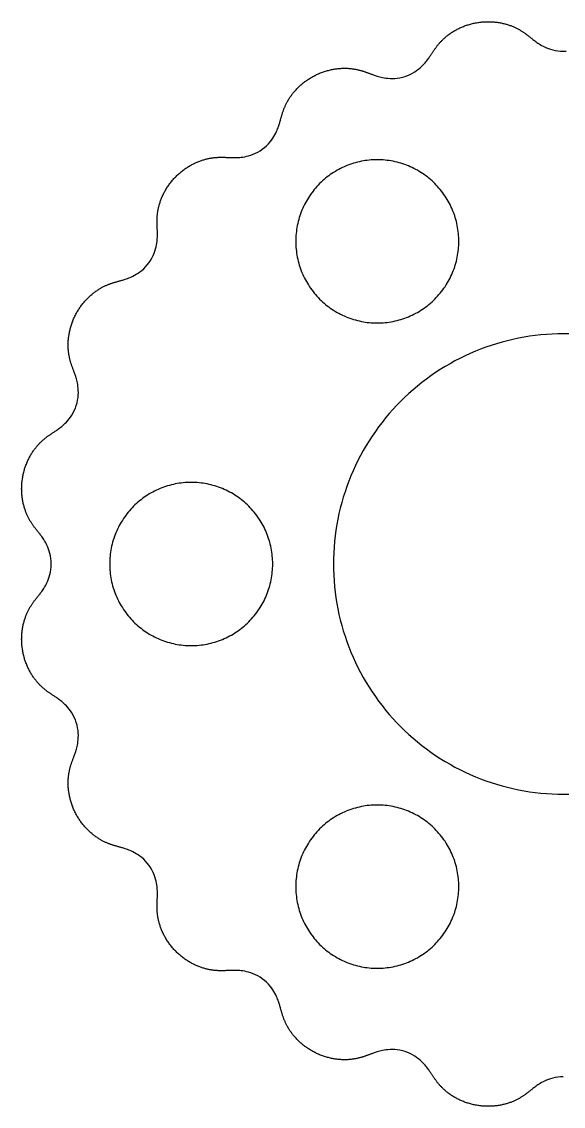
# Model space of a CAD drawing. Header units: metres. Extents: x -30.6 to 30.6, y -30.6 to 30.6.
# Drawn here: x -30.6 to 0, y -30.6 to 30.6 of the extents above; entities that cross this region are included whole.
import ezdxf

# ---------------------------------------------------------------- set-up
doc = ezdxf.new("R2010")
doc.units = ezdxf.units.M

msp = doc.modelspace()

# ---------------------------------------------------------------- linework, layer by layer
for points in [[(0, -28.9), (-0.155, -28.905), (-0.307, -28.92), (-0.454, -28.943), (-0.593, -28.974), (-0.724, -29.011), (-0.844, -29.052), (-0.955, -29.096), (-1.055, -29.141), (-1.147, -29.186), (-1.229, -29.231), (-1.304, -29.275), (-1.372, -29.317), (-1.434, -29.357), (-1.49, -29.395), (-1.542, -29.432), (-1.589, -29.467), (-1.633, -29.5), (-1.674, -29.531), (-1.713, -29.561), (-1.749, -29.589), (-1.784, -29.617), (-1.817, -29.643), (-1.849, -29.669), (-1.88, -29.693), (-1.91, -29.717), (-1.939, -29.741), (-1.968, -29.764), (-1.997, -29.786), (-2.026, -29.808), (-2.054, -29.83), (-2.083, -29.852), (-2.111, -29.873), (-2.14, -29.894), (-2.169, -29.915), (-2.199, -29.936), (-2.229, -29.957), (-2.259, -29.977), (-2.29, -29.998), (-2.322, -30.018), (-2.354, -30.039), (-2.387, -30.059), (-2.42, -30.079), (-2.454, -30.099), (-2.489, -30.119), (-2.525, -30.139), (-2.561, -30.159), (-2.598, -30.178), (-2.636, -30.198), (-2.675, -30.217), (-2.715, -30.236), (-2.755, -30.254), (-2.796, -30.273), (-2.838, -30.291), (-2.881, -30.308), (-2.925, -30.326), (-2.97, -30.343), (-3.015, -30.359), (-3.061, -30.375), (-3.108, -30.391), (-3.156, -30.406), (-3.204, -30.421), (-3.253, -30.435), (-3.303, -30.448), (-3.354, -30.461), (-3.406, -30.473), (-3.458, -30.485), (-3.51, -30.496), (-3.564, -30.506), (-3.618, -30.515), (-3.672, -30.524), (-3.727, -30.532), (-3.783, -30.539), (-3.839, -30.546), (-3.895, -30.551), (-3.952, -30.556), (-4.01, -30.56), (-4.067, -30.563), (-4.125, -30.565), (-4.184, -30.566), (-4.242, -30.567), (-4.301, -30.566), (-4.36, -30.565), (-4.419, -30.562), (-4.478, -30.559), (-4.537, -30.555), (-4.597, -30.55), (-4.656, -30.543), (-4.715, -30.536), (-4.775, -30.528), (-4.834, -30.52), (-4.893, -30.51), (-4.952, -30.499), (-5.01, -30.487), (-5.068, -30.475), (-5.127, -30.461), (-5.184, -30.447), (-5.242, -30.432), (-5.299, -30.416), (-5.355, -30.399), (-5.411, -30.382), (-5.467, -30.363), (-5.522, -30.344), (-5.576, -30.324), (-5.63, -30.303), (-5.684, -30.282), (-5.736, -30.26), (-5.788, -30.237), (-5.84, -30.214), (-5.89, -30.19), (-5.94, -30.165), (-5.989, -30.14), (-6.038, -30.114), (-6.085, -30.088), (-6.132, -30.061), (-6.178, -30.034), (-6.223, -30.007), (-6.267, -29.979), (-6.311, -29.95), (-6.353, -29.922), (-6.395, -29.893), (-6.435, -29.864), (-6.475, -29.835), (-6.514, -29.805), (-6.552, -29.775), (-6.589, -29.745), (-6.626, -29.715), (-6.661, -29.685), (-6.695, -29.655), (-6.729, -29.625), (-6.762, -29.595), (-6.793, -29.564), (-6.824, -29.534), (-6.855, -29.504), (-6.884, -29.474), (-6.912, -29.444), (-6.94, -29.414), (-6.967, -29.385), (-6.993, -29.355), (-7.019, -29.325), (-7.044, -29.296), (-7.068, -29.267), (-7.092, -29.237), (-7.115, -29.208), (-7.137, -29.179), (-7.159, -29.15), (-7.181, -29.121), (-7.202, -29.092), (-7.223, -29.063), (-7.244, -29.034), (-7.264, -29.005), (-7.285, -28.975), (-7.305, -28.946), (-7.325, -28.915), (-7.346, -28.885), (-7.367, -28.853), (-7.388, -28.821), (-7.41, -28.788), (-7.432, -28.754), (-7.455, -28.719), (-7.48, -28.682), (-7.506, -28.643), (-7.533, -28.603), (-7.562, -28.56), (-7.594, -28.515), (-7.629, -28.468), (-7.666, -28.417), (-7.708, -28.363), (-7.754, -28.306), (-7.806, -28.245), (-7.864, -28.18), (-7.929, -28.112), (-8.001, -28.041), (-8.083, -27.967), (-8.175, -27.891), (-8.277, -27.815), (-8.389, -27.739), (-8.512, -27.667), (-8.645, -27.599), (-8.785, -27.538), (-8.931, -27.486), (-9.08, -27.442), (-9.229, -27.409), (-9.376, -27.386), (-9.518, -27.373), (-9.653, -27.368), (-9.78, -27.369), (-9.899, -27.377), (-10.009, -27.389), (-10.11, -27.404), (-10.202, -27.421), (-10.287, -27.439), (-10.364, -27.458), (-10.436, -27.477), (-10.501, -27.496), (-10.561, -27.515), (-10.617, -27.533), (-10.669, -27.551), (-10.718, -27.568), (-10.764, -27.585), (-10.807, -27.601), (-10.849, -27.616), (-10.888, -27.631), (-10.927, -27.645), (-10.964, -27.659), (-11, -27.673), (-11.035, -27.686), (-11.07, -27.699), (-11.104, -27.711), (-11.138, -27.723), (-11.172, -27.735), (-11.205, -27.747), (-11.239, -27.758), (-11.273, -27.77), (-11.307, -27.78), (-11.342, -27.791), (-11.377, -27.802), (-11.412, -27.812), (-11.448, -27.822), (-11.484, -27.832), (-11.521, -27.841), (-11.559, -27.85), (-11.597, -27.859), (-11.635, -27.868), (-11.675, -27.876), (-11.715, -27.884), (-11.755, -27.891), (-11.797, -27.898), (-11.839, -27.905), (-11.882, -27.911), (-11.925, -27.917), (-11.969, -27.922), (-12.014, -27.927), (-12.06, -27.931), (-12.106, -27.935), (-12.153, -27.938), (-12.201, -27.94), (-12.249, -27.942), (-12.298, -27.943), (-12.347, -27.943), (-12.397, -27.943), (-12.448, -27.942), (-12.499, -27.94), (-12.551, -27.937), (-12.603, -27.934), (-12.656, -27.929), (-12.709, -27.924), (-12.762, -27.918), (-12.816, -27.912), (-12.87, -27.904), (-12.925, -27.895), (-12.98, -27.886), (-13.035, -27.876), (-13.09, -27.864), (-13.146, -27.852), (-13.201, -27.839), (-13.257, -27.825), (-13.313, -27.81), (-13.368, -27.794), (-13.424, -27.778), (-13.48, -27.76), (-13.536, -27.741), (-13.591, -27.721), (-13.647, -27.701), (-13.702, -27.679), (-13.757, -27.657), (-13.812, -27.634), (-13.867, -27.61), (-13.921, -27.585), (-13.975, -27.559), (-14.028, -27.532), (-14.081, -27.505), (-14.134, -27.476), (-14.186, -27.447), (-14.238, -27.417), (-14.289, -27.386), (-14.339, -27.355), (-14.389, -27.323), (-14.438, -27.29), (-14.487, -27.257), (-14.535, -27.222), (-14.582, -27.188), (-14.628, -27.152), (-14.674, -27.117), (-14.719, -27.08), (-14.763, -27.043), (-14.806, -27.006), (-14.849, -26.968), (-14.89, -26.93), (-14.931, -26.892), (-14.971, -26.853), (-15.01, -26.814), (-15.048, -26.775), (-15.085, -26.735), (-15.121, -26.695), (-15.157, -26.655), (-15.191, -26.615), (-15.224, -26.575), (-15.257, -26.535), (-15.289, -26.494), (-15.319, -26.454), (-15.349, -26.414), (-15.378, -26.373), (-15.406, -26.333), (-15.433, -26.293), (-15.459, -26.253), (-15.484, -26.214), (-15.508, -26.174), (-15.532, -26.135), (-15.554, -26.096), (-15.576, -26.057), (-15.597, -26.018), (-15.617, -25.98), (-15.636, -25.942), (-15.655, -25.904), (-15.673, -25.867), (-15.69, -25.83), (-15.706, -25.793), (-15.722, -25.757), (-15.737, -25.721), (-15.752, -25.685), (-15.766, -25.65), (-15.779, -25.615), (-15.792, -25.58), (-15.805, -25.546), (-15.817, -25.511), (-15.829, -25.477), (-15.84, -25.443), (-15.851, -25.409), (-15.861, -25.375), (-15.872, -25.34), (-15.882, -25.306), (-15.892, -25.271), (-15.902, -25.236), (-15.912, -25.201), (-15.922, -25.165), (-15.933, -25.127), (-15.943, -25.089), (-15.954, -25.05), (-15.965, -25.009), (-15.977, -24.967), (-15.99, -24.922), (-16.003, -24.875), (-16.018, -24.826), (-16.034, -24.773), (-16.052, -24.717), (-16.073, -24.657), (-16.096, -24.593), (-16.122, -24.524), (-16.152, -24.45), (-16.187, -24.371), (-16.228, -24.286), (-16.275, -24.196), (-16.33, -24.1), (-16.394, -24), (-16.467, -23.896), (-16.551, -23.789), (-16.645, -23.682), (-16.75, -23.577), (-16.865, -23.476), (-16.987, -23.381), (-17.115, -23.294), (-17.247, -23.216), (-17.38, -23.149), (-17.511, -23.092), (-17.638, -23.045), (-17.759, -23.008), (-17.874, -22.978), (-17.982, -22.955), (-18.083, -22.938), (-18.176, -22.926), (-18.262, -22.917), (-18.342, -22.911), (-18.416, -22.907), (-18.484, -22.905), (-18.547, -22.905), (-18.606, -22.905), (-18.661, -22.906), (-18.713, -22.907), (-18.761, -22.908), (-18.808, -22.91), (-18.852, -22.912), (-18.894, -22.914), (-18.935, -22.916), (-18.974, -22.918), (-19.013, -22.919), (-19.05, -22.921), (-19.087, -22.922), (-19.124, -22.924), (-19.16, -22.925), (-19.196, -22.926), (-19.231, -22.926), (-19.267, -22.927), (-19.303, -22.927), (-19.339, -22.927), (-19.375, -22.926), (-19.411, -22.925), (-19.448, -22.924), (-19.485, -22.923), (-19.523, -22.921), (-19.561, -22.918), (-19.599, -22.915), (-19.638, -22.912), (-19.677, -22.908), (-19.717, -22.904), (-19.758, -22.899), (-19.799, -22.894), (-19.84, -22.888), (-19.882, -22.881), (-19.925, -22.874), (-19.968, -22.866), (-20.012, -22.857), (-20.056, -22.847), (-20.101, -22.837), (-20.146, -22.826), (-20.191, -22.815), (-20.237, -22.802), (-20.284, -22.789), (-20.331, -22.775), (-20.378, -22.76), (-20.425, -22.744), (-20.473, -22.727), (-20.521, -22.71), (-20.57, -22.691), (-20.618, -22.672), (-20.667, -22.652), (-20.716, -22.63), (-20.765, -22.608), (-20.814, -22.585), (-20.863, -22.561), (-20.912, -22.536), (-20.962, -22.51), (-21.011, -22.483), (-21.06, -22.456), (-21.109, -22.427), (-21.158, -22.397), (-21.206, -22.367), (-21.255, -22.335), (-21.303, -22.303), (-21.351, -22.27), (-21.399, -22.236), (-21.446, -22.201), (-21.493, -22.165), (-21.539, -22.128), (-21.585, -22.091), (-21.631, -22.052), (-21.676, -22.013), (-21.72, -21.973), (-21.764, -21.933), (-21.807, -21.892), (-21.85, -21.85), (-21.892, -21.807), (-21.933, -21.764), (-21.973, -21.72), (-22.013, -21.676), (-22.052, -21.631), (-22.091, -21.585), (-22.128, -21.539), (-22.165, -21.493), (-22.201, -21.446), (-22.236, -21.399), (-22.27, -21.351), (-22.303, -21.303), (-22.335, -21.255), (-22.367, -21.206), (-22.397, -21.158), (-22.427, -21.109), (-22.456, -21.06), (-22.483, -21.011), (-22.51, -20.962), (-22.536, -20.912), (-22.561, -20.863), (-22.585, -20.814), (-22.608, -20.765), (-22.63, -20.716), (-22.652, -20.667), (-22.672, -20.618), (-22.691, -20.57), (-22.71, -20.521), (-22.727, -20.473), (-22.744, -20.425), (-22.76, -20.378), (-22.775, -20.331), (-22.789, -20.284), (-22.802, -20.237), (-22.815, -20.191), (-22.826, -20.146), (-22.837, -20.101), (-22.847, -20.056), (-22.857, -20.012), (-22.866, -19.968), (-22.874, -19.925), (-22.881, -19.882), (-22.888, -19.84), (-22.894, -19.799), (-22.899, -19.758), (-22.904, -19.717), (-22.908, -19.677), (-22.912, -19.638), (-22.915, -19.599), (-22.918, -19.561), (-22.921, -19.523), (-22.923, -19.485), (-22.924, -19.448), (-22.925, -19.411), (-22.926, -19.375), (-22.927, -19.339), (-22.927, -19.303), (-22.927, -19.267), (-22.926, -19.231), (-22.926, -19.196), (-22.925, -19.16), (-22.924, -19.124), (-22.922, -19.087), (-22.921, -19.05), (-22.919, -19.013), (-22.918, -18.974), (-22.916, -18.935), (-22.914, -18.894), (-22.912, -18.852), (-22.91, -18.808), (-22.908, -18.761), (-22.907, -18.713), (-22.906, -18.661), (-22.905, -18.606), (-22.905, -18.547), (-22.905, -18.484), (-22.907, -18.416), (-22.911, -18.342), (-22.917, -18.262), (-22.926, -18.176), (-22.938, -18.083), (-22.955, -17.982), (-22.978, -17.874), (-23.008, -17.759), (-23.045, -17.638), (-23.092, -17.511), (-23.149, -17.38), (-23.216, -17.247), (-23.294, -17.115), (-23.381, -16.987), (-23.476, -16.865), (-23.577, -16.75), (-23.682, -16.645), (-23.789, -16.551), (-23.896, -16.467), (-24, -16.394), (-24.1, -16.33), (-24.196, -16.275), (-24.286, -16.228), (-24.371, -16.187), (-24.45, -16.152), (-24.524, -16.122), (-24.593, -16.096), (-24.657, -16.073), (-24.717, -16.052), (-24.773, -16.034), (-24.826, -16.018), (-24.875, -16.003), (-24.922, -15.99), (-24.967, -15.977), (-25.009, -15.965), (-25.05, -15.954), (-25.089, -15.943), (-25.127, -15.933), (-25.165, -15.922), (-25.201, -15.912), (-25.236, -15.902), (-25.271, -15.892), (-25.306, -15.882), (-25.34, -15.872), (-25.375, -15.861), (-25.409, -15.851), (-25.443, -15.84), (-25.477, -15.829), (-25.511, -15.817), (-25.546, -15.805), (-25.58, -15.792), (-25.615, -15.779), (-25.65, -15.766), (-25.685, -15.752), (-25.721, -15.737), (-25.757, -15.722), (-25.793, -15.706), (-25.83, -15.69), (-25.867, -15.673), (-25.904, -15.655), (-25.942, -15.636), (-25.98, -15.617), (-26.018, -15.597), (-26.057, -15.576), (-26.096, -15.554), (-26.135, -15.532), (-26.174, -15.508), (-26.214, -15.484), (-26.253, -15.459), (-26.293, -15.433), (-26.333, -15.406), (-26.373, -15.378), (-26.414, -15.349), (-26.454, -15.319), (-26.494, -15.289), (-26.535, -15.257), (-26.575, -15.224), (-26.615, -15.191), (-26.655, -15.157), (-26.695, -15.121), (-26.735, -15.085), (-26.775, -15.048), (-26.814, -15.01), (-26.853, -14.971), (-26.892, -14.931), (-26.93, -14.89), (-26.968, -14.849), (-27.006, -14.806), (-27.043, -14.763), (-27.08, -14.719), (-27.117, -14.674), (-27.152, -14.628), (-27.188, -14.582), (-27.222, -14.535), (-27.257, -14.487), (-27.29, -14.438), (-27.323, -14.389), (-27.355, -14.339), (-27.386, -14.289), (-27.417, -14.238), (-27.447, -14.186), (-27.476, -14.134), (-27.505, -14.081), (-27.532, -14.028), (-27.559, -13.975), (-27.585, -13.921), (-27.61, -13.867), (-27.634, -13.812), (-27.657, -13.757), (-27.679, -13.702), (-27.701, -13.647), (-27.721, -13.591), (-27.741, -13.536), (-27.76, -13.48), (-27.778, -13.424), (-27.794, -13.368), (-27.81, -13.313), (-27.825, -13.257), (-27.839, -13.201), (-27.852, -13.146), (-27.864, -13.09), (-27.876, -13.035), (-27.886, -12.98), (-27.895, -12.925), (-27.904, -12.87), (-27.912, -12.816), (-27.918, -12.762), (-27.924, -12.709), (-27.929, -12.656), (-27.934, -12.603), (-27.937, -12.551), (-27.94, -12.499), (-27.942, -12.448), (-27.943, -12.397), (-27.943, -12.347), (-27.943, -12.298), (-27.942, -12.249), (-27.94, -12.201), (-27.938, -12.153), (-27.935, -12.106), (-27.931, -12.06), (-27.927, -12.014), (-27.922, -11.969), (-27.917, -11.925), (-27.911, -11.882), (-27.905, -11.839), (-27.898, -11.797), (-27.891, -11.755), (-27.884, -11.715), (-27.876, -11.675), (-27.868, -11.635), (-27.859, -11.597), (-27.85, -11.559), (-27.841, -11.521), (-27.832, -11.484), (-27.822, -11.448), (-27.812, -11.412), (-27.802, -11.377), (-27.791, -11.342), (-27.78, -11.307), (-27.77, -11.273), (-27.758, -11.239), (-27.747, -11.205), (-27.735, -11.172), (-27.723, -11.138), (-27.711, -11.104), (-27.699, -11.07), (-27.686, -11.035), (-27.673, -11), (-27.659, -10.964), (-27.645, -10.927), (-27.631, -10.888), (-27.616, -10.849), (-27.601, -10.807), (-27.585, -10.764), (-27.568, -10.718), (-27.551, -10.669), (-27.533, -10.617), (-27.515, -10.561), (-27.496, -10.501), (-27.477, -10.436), (-27.458, -10.364), (-27.439, -10.287), (-27.421, -10.202), (-27.404, -10.11), (-27.389, -10.009), (-27.377, -9.899), (-27.369, -9.78), (-27.368, -9.653), (-27.373, -9.518), (-27.386, -9.376), (-27.409, -9.229), (-27.442, -9.08), (-27.486, -8.931), (-27.538, -8.785), (-27.599, -8.645), (-27.667, -8.512), (-27.739, -8.389), (-27.815, -8.277), (-27.891, -8.175), (-27.967, -8.083), (-28.041, -8.001), (-28.112, -7.929), (-28.18, -7.864), (-28.245, -7.806), (-28.306, -7.754), (-28.363, -7.708), (-28.417, -7.666), (-28.468, -7.629), (-28.515, -7.594), (-28.56, -7.562), (-28.603, -7.533), (-28.643, -7.506), (-28.682, -7.48), (-28.719, -7.455), (-28.754, -7.432), (-28.788, -7.41), (-28.821, -7.388), (-28.853, -7.367), (-28.885, -7.346), (-28.915, -7.325), (-28.946, -7.305), (-28.975, -7.285), (-29.005, -7.264), (-29.034, -7.244), (-29.063, -7.223), (-29.092, -7.202), (-29.121, -7.181), (-29.15, -7.159), (-29.179, -7.137), (-29.208, -7.115), (-29.237, -7.092), (-29.267, -7.068), (-29.296, -7.044), (-29.325, -7.019), (-29.355, -6.993), (-29.385, -6.967), (-29.414, -6.94), (-29.444, -6.912), (-29.474, -6.884), (-29.504, -6.855), (-29.534, -6.824), (-29.564, -6.793), (-29.595, -6.762), (-29.625, -6.729), (-29.655, -6.695), (-29.685, -6.661), (-29.715, -6.626), (-29.745, -6.589), (-29.775, -6.552), (-29.805, -6.514), (-29.835, -6.475), (-29.864, -6.435), (-29.893, -6.395), (-29.922, -6.353), (-29.95, -6.311), (-29.979, -6.267), (-30.007, -6.223), (-30.034, -6.178), (-30.061, -6.132), (-30.088, -6.085), (-30.114, -6.038), (-30.14, -5.989), (-30.165, -5.94), (-30.19, -5.89), (-30.214, -5.84), (-30.237, -5.788), (-30.26, -5.736), (-30.282, -5.684), (-30.303, -5.63), (-30.324, -5.576), (-30.344, -5.522), (-30.363, -5.467), (-30.382, -5.411), (-30.399, -5.355), (-30.416, -5.299), (-30.432, -5.242), (-30.447, -5.184), (-30.461, -5.127), (-30.475, -5.068), (-30.487, -5.01), (-30.499, -4.952), (-30.51, -4.893), (-30.52, -4.834), (-30.528, -4.775), (-30.536, -4.715), (-30.543, -4.656), (-30.55, -4.597), (-30.555, -4.537), (-30.559, -4.478), (-30.562, -4.419), (-30.565, -4.36), (-30.566, -4.301), (-30.567, -4.242), (-30.566, -4.184), (-30.565, -4.125), (-30.563, -4.067), (-30.56, -4.01), (-30.556, -3.952), (-30.551, -3.895), (-30.546, -3.839), (-30.539, -3.783), (-30.532, -3.727), (-30.524, -3.672), (-30.515, -3.618), (-30.506, -3.564), (-30.496, -3.51), (-30.485, -3.458), (-30.473, -3.406), (-30.461, -3.354), (-30.448, -3.303), (-30.435, -3.253), (-30.421, -3.204), (-30.406, -3.156), (-30.391, -3.108), (-30.375, -3.061), (-30.359, -3.015), (-30.343, -2.97), (-30.326, -2.925), (-30.308, -2.881), (-30.291, -2.838), (-30.273, -2.796), (-30.254, -2.755), (-30.236, -2.715), (-30.217, -2.675), (-30.198, -2.636), (-30.178, -2.598), (-30.159, -2.561), (-30.139, -2.525), (-30.119, -2.489), (-30.099, -2.454), (-30.079, -2.42), (-30.059, -2.387), (-30.039, -2.354), (-30.018, -2.322), (-29.998, -2.29), (-29.977, -2.259), (-29.957, -2.229), (-29.936, -2.199), (-29.915, -2.169), (-29.894, -2.14), (-29.873, -2.111), (-29.852, -2.083), (-29.83, -2.054), (-29.808, -2.026), (-29.786, -1.997), (-29.764, -1.968), (-29.741, -1.939), (-29.717, -1.91), (-29.693, -1.88), (-29.669, -1.849), (-29.643, -1.817), (-29.617, -1.784), (-29.589, -1.749), (-29.561, -1.713), (-29.531, -1.674), (-29.5, -1.633), (-29.467, -1.589), (-29.432, -1.542), (-29.395, -1.49), (-29.357, -1.434), (-29.317, -1.372), (-29.275, -1.304), (-29.231, -1.229), (-29.186, -1.147), (-29.141, -1.055), (-29.096, -0.955), (-29.052, -0.844), (-29.011, -0.724), (-28.974, -0.593), (-28.943, -0.454), (-28.92, -0.307), (-28.905, -0.155), (-28.9, 0), (-28.905, 0.155), (-28.92, 0.307), (-28.943, 0.454), (-28.974, 0.593), (-29.011, 0.724), (-29.052, 0.844), (-29.096, 0.955), (-29.141, 1.055), (-29.186, 1.147), (-29.231, 1.229), (-29.275, 1.304), (-29.317, 1.372), (-29.357, 1.434), (-29.395, 1.49), (-29.432, 1.542), (-29.467, 1.589), (-29.5, 1.633), (-29.531, 1.674), (-29.561, 1.713), (-29.589, 1.749), (-29.617, 1.784), (-29.643, 1.817), (-29.669, 1.849), (-29.693, 1.88), (-29.717, 1.91), (-29.741, 1.939), (-29.764, 1.968), (-29.786, 1.997), (-29.808, 2.026), (-29.83, 2.054), (-29.852, 2.083), (-29.873, 2.111), (-29.894, 2.14), (-29.915, 2.169), (-29.936, 2.199), (-29.957, 2.229), (-29.977, 2.259), (-29.998, 2.29), (-30.018, 2.322), (-30.039, 2.354), (-30.059, 2.387), (-30.079, 2.42), (-30.099, 2.454), (-30.119, 2.489), (-30.139, 2.525), (-30.159, 2.561), (-30.178, 2.598), (-30.198, 2.636), (-30.217, 2.675), (-30.236, 2.715), (-30.254, 2.755), (-30.273, 2.796), (-30.291, 2.838), (-30.308, 2.881), (-30.326, 2.925), (-30.343, 2.97), (-30.359, 3.015), (-30.375, 3.061), (-30.391, 3.108), (-30.406, 3.156), (-30.421, 3.204), (-30.435, 3.253), (-30.448, 3.303), (-30.461, 3.354), (-30.473, 3.406), (-30.485, 3.458), (-30.496, 3.51), (-30.506, 3.564), (-30.515, 3.618), (-30.524, 3.672), (-30.532, 3.727), (-30.539, 3.783), (-30.546, 3.839), (-30.551, 3.895), (-30.556, 3.952), (-30.56, 4.01), (-30.563, 4.067), (-30.565, 4.125), (-30.566, 4.184), (-30.567, 4.242), (-30.566, 4.301), (-30.565, 4.36), (-30.562, 4.419), (-30.559, 4.478), (-30.555, 4.537), (-30.55, 4.597), (-30.543, 4.656), (-30.536, 4.715), (-30.528, 4.775), (-30.52, 4.834), (-30.51, 4.893), (-30.499, 4.952), (-30.487, 5.01), (-30.475, 5.068), (-30.461, 5.127), (-30.447, 5.184), (-30.432, 5.242), (-30.416, 5.299), (-30.399, 5.355), (-30.382, 5.411), (-30.363, 5.467), (-30.344, 5.522), (-30.324, 5.576), (-30.303, 5.63), (-30.282, 5.684), (-30.26, 5.736), (-30.237, 5.788), (-30.214, 5.84), (-30.19, 5.89), (-30.165, 5.94), (-30.14, 5.989), (-30.114, 6.038), (-30.088, 6.085), (-30.061, 6.132), (-30.034, 6.178), (-30.007, 6.223), (-29.979, 6.267), (-29.95, 6.311), (-29.922, 6.353), (-29.893, 6.395), (-29.864, 6.435), (-29.835, 6.475), (-29.805, 6.514), (-29.775, 6.552), (-29.745, 6.589), (-29.715, 6.626), (-29.685, 6.661), (-29.655, 6.695), (-29.625, 6.729), (-29.595, 6.762), (-29.564, 6.793), (-29.534, 6.824), (-29.504, 6.855), (-29.474, 6.884), (-29.444, 6.912), (-29.414, 6.94), (-29.385, 6.967), (-29.355, 6.993), (-29.325, 7.019), (-29.296, 7.044), (-29.267, 7.068), (-29.237, 7.092), (-29.208, 7.115), (-29.179, 7.137), (-29.15, 7.159), (-29.121, 7.181), (-29.092, 7.202), (-29.063, 7.223), (-29.034, 7.244), (-29.005, 7.264), (-28.975, 7.285), (-28.946, 7.305), (-28.915, 7.325), (-28.885, 7.346), (-28.853, 7.367), (-28.821, 7.388), (-28.788, 7.41), (-28.754, 7.432), (-28.719, 7.455), (-28.682, 7.48), (-28.643, 7.506), (-28.603, 7.533), (-28.56, 7.562), (-28.515, 7.594), (-28.468, 7.629), (-28.417, 7.666), (-28.363, 7.708), (-28.306, 7.754), (-28.245, 7.806), (-28.18, 7.864), (-28.112, 7.929), (-28.041, 8.001), (-27.967, 8.083), (-27.891, 8.175), (-27.815, 8.277), (-27.739, 8.389), (-27.667, 8.512), (-27.599, 8.645), (-27.538, 8.785), (-27.486, 8.931), (-27.442, 9.08), (-27.409, 9.229), (-27.386, 9.376), (-27.373, 9.518), (-27.368, 9.653), (-27.369, 9.78), (-27.377, 9.899), (-27.389, 10.009), (-27.404, 10.11), (-27.421, 10.202), (-27.439, 10.287), (-27.458, 10.364), (-27.477, 10.436), (-27.496, 10.501), (-27.515, 10.561), (-27.533, 10.617), (-27.551, 10.669), (-27.568, 10.718), (-27.585, 10.764), (-27.601, 10.807), (-27.616, 10.849), (-27.631, 10.888), (-27.645, 10.927), (-27.659, 10.964), (-27.673, 11), (-27.686, 11.035), (-27.699, 11.07), (-27.711, 11.104), (-27.723, 11.138), (-27.735, 11.172), (-27.747, 11.205), (-27.758, 11.239), (-27.77, 11.273), (-27.78, 11.307), (-27.791, 11.342), (-27.802, 11.377), (-27.812, 11.412), (-27.822, 11.448), (-27.832, 11.484), (-27.841, 11.521), (-27.85, 11.559), (-27.859, 11.597), (-27.868, 11.635), (-27.876, 11.675), (-27.884, 11.715), (-27.891, 11.755), (-27.898, 11.797), (-27.905, 11.839), (-27.911, 11.882), (-27.917, 11.925), (-27.922, 11.969), (-27.927, 12.014), (-27.931, 12.06), (-27.935, 12.106), (-27.938, 12.153), (-27.94, 12.201), (-27.942, 12.249), (-27.943, 12.298), (-27.943, 12.347), (-27.943, 12.397), (-27.942, 12.448), (-27.94, 12.499), (-27.937, 12.551), (-27.934, 12.603), (-27.929, 12.656), (-27.924, 12.709), (-27.918, 12.762), (-27.912, 12.816), (-27.904, 12.87), (-27.895, 12.925), (-27.886, 12.98), (-27.876, 13.035), (-27.864, 13.09), (-27.852, 13.146), (-27.839, 13.201), (-27.825, 13.257), (-27.81, 13.313), (-27.794, 13.368), (-27.778, 13.424), (-27.76, 13.48), (-27.741, 13.536), (-27.721, 13.591), (-27.701, 13.647), (-27.679, 13.702), (-27.657, 13.757), (-27.634, 13.812), (-27.61, 13.867), (-27.585, 13.921), (-27.559, 13.975), (-27.532, 14.028), (-27.505, 14.081), (-27.476, 14.134), (-27.447, 14.186), (-27.417, 14.238), (-27.386, 14.289), (-27.355, 14.339), (-27.323, 14.389), (-27.29, 14.438), (-27.257, 14.487), (-27.222, 14.535), (-27.188, 14.582), (-27.152, 14.628), (-27.117, 14.674), (-27.08, 14.719), (-27.043, 14.763), (-27.006, 14.806), (-26.968, 14.849), (-26.93, 14.89), (-26.892, 14.931), (-26.853, 14.971), (-26.814, 15.01), (-26.775, 15.048), (-26.735, 15.085), (-26.695, 15.121), (-26.655, 15.157), (-26.615, 15.191), (-26.575, 15.224), (-26.535, 15.257), (-26.494, 15.289), (-26.454, 15.319), (-26.414, 15.349), (-26.373, 15.378), (-26.333, 15.406), (-26.293, 15.433), (-26.253, 15.459), (-26.214, 15.484), (-26.174, 15.508), (-26.135, 15.532), (-26.096, 15.554), (-26.057, 15.576), (-26.018, 15.597), (-25.98, 15.617), (-25.942, 15.636), (-25.904, 15.655), (-25.867, 15.673), (-25.83, 15.69), (-25.793, 15.706), (-25.757, 15.722), (-25.721, 15.737), (-25.685, 15.752), (-25.65, 15.766), (-25.615, 15.779), (-25.58, 15.792), (-25.546, 15.805), (-25.511, 15.817), (-25.477, 15.829), (-25.443, 15.84), (-25.409, 15.851), (-25.375, 15.861), (-25.34, 15.872), (-25.306, 15.882), (-25.271, 15.892), (-25.236, 15.902), (-25.201, 15.912), (-25.165, 15.922), (-25.127, 15.933), (-25.089, 15.943), (-25.05, 15.954), (-25.009, 15.965), (-24.967, 15.977), (-24.922, 15.99), (-24.875, 16.003), (-24.826, 16.018), (-24.773, 16.034), (-24.717, 16.052), (-24.657, 16.073), (-24.593, 16.096), (-24.524, 16.122), (-24.45, 16.152), (-24.371, 16.187), (-24.286, 16.228), (-24.196, 16.275), (-24.1, 16.33), (-24, 16.394), (-23.896, 16.467), (-23.789, 16.551), (-23.682, 16.645), (-23.577, 16.75), (-23.476, 16.865), (-23.381, 16.987), (-23.294, 17.115), (-23.216, 17.247), (-23.149, 17.38), (-23.092, 17.511), (-23.045, 17.638), (-23.008, 17.759), (-22.978, 17.874), (-22.955, 17.982), (-22.938, 18.083), (-22.926, 18.176), (-22.917, 18.262), (-22.911, 18.342), (-22.907, 18.416), (-22.905, 18.484), (-22.905, 18.547), (-22.905, 18.606), (-22.906, 18.661), (-22.907, 18.713), (-22.908, 18.761), (-22.91, 18.808), (-22.912, 18.852), (-22.914, 18.894), (-22.916, 18.935), (-22.918, 18.974), (-22.919, 19.013), (-22.921, 19.05), (-22.922, 19.087), (-22.924, 19.124), (-22.925, 19.16), (-22.926, 19.196), (-22.926, 19.231), (-22.927, 19.267), (-22.927, 19.303), (-22.927, 19.339), (-22.926, 19.375), (-22.925, 19.411), (-22.924, 19.448), (-22.923, 19.485), (-22.921, 19.523), (-22.918, 19.561), (-22.915, 19.599), (-22.912, 19.638), (-22.908, 19.677), (-22.904, 19.717), (-22.899, 19.758), (-22.894, 19.799), (-22.888, 19.84), (-22.881, 19.882), (-22.874, 19.925), (-22.866, 19.968), (-22.857, 20.012), (-22.847, 20.056), (-22.837, 20.101), (-22.826, 20.146), (-22.815, 20.191), (-22.802, 20.237), (-22.789, 20.284), (-22.775, 20.331), (-22.76, 20.378), (-22.744, 20.425), (-22.727, 20.473), (-22.71, 20.521), (-22.691, 20.57), (-22.672, 20.618), (-22.652, 20.667), (-22.63, 20.716), (-22.608, 20.765), (-22.585, 20.814), (-22.561, 20.863), (-22.536, 20.912), (-22.51, 20.962), (-22.483, 21.011), (-22.456, 21.06), (-22.427, 21.109), (-22.397, 21.158), (-22.367, 21.206), (-22.335, 21.255), (-22.303, 21.303), (-22.27, 21.351), (-22.236, 21.399), (-22.201, 21.446), (-22.165, 21.493), (-22.128, 21.539), (-22.091, 21.585), (-22.052, 21.631), (-22.013, 21.676), (-21.973, 21.72), (-21.933, 21.764), (-21.892, 21.807), (-21.85, 21.85), (-21.807, 21.892), (-21.764, 21.933), (-21.72, 21.973), (-21.676, 22.013), (-21.631, 22.052), (-21.585, 22.091), (-21.539, 22.128), (-21.493, 22.165), (-21.446, 22.201), (-21.399, 22.236), (-21.351, 22.27), (-21.303, 22.303), (-21.255, 22.335), (-21.206, 22.367), (-21.158, 22.397), (-21.109, 22.427), (-21.06, 22.456), (-21.011, 22.483), (-20.962, 22.51), (-20.912, 22.536), (-20.863, 22.561), (-20.814, 22.585), (-20.765, 22.608), (-20.716, 22.63), (-20.667, 22.652), (-20.618, 22.672), (-20.57, 22.691), (-20.521, 22.71), (-20.473, 22.727), (-20.425, 22.744), (-20.378, 22.76), (-20.331, 22.775), (-20.284, 22.789), (-20.237, 22.802), (-20.191, 22.815), (-20.146, 22.826), (-20.101, 22.837), (-20.056, 22.847), (-20.012, 22.857), (-19.968, 22.866), (-19.925, 22.874), (-19.882, 22.881), (-19.84, 22.888), (-19.799, 22.894), (-19.758, 22.899), (-19.717, 22.904), (-19.677, 22.908), (-19.638, 22.912), (-19.599, 22.915), (-19.561, 22.918), (-19.523, 22.921), (-19.485, 22.923), (-19.448, 22.924), (-19.411, 22.925), (-19.375, 22.926), (-19.339, 22.927), (-19.303, 22.927), (-19.267, 22.927), (-19.231, 22.926), (-19.196, 22.926), (-19.16, 22.925), (-19.124, 22.924), (-19.087, 22.922), (-19.05, 22.921), (-19.013, 22.919), (-18.974, 22.918), (-18.935, 22.916), (-18.894, 22.914), (-18.852, 22.912), (-18.808, 22.91), (-18.761, 22.908), (-18.713, 22.907), (-18.661, 22.906), (-18.606, 22.905), (-18.547, 22.905), (-18.484, 22.905), (-18.416, 22.907), (-18.342, 22.911), (-18.262, 22.917), (-18.176, 22.926), (-18.083, 22.938), (-17.982, 22.955), (-17.874, 22.978), (-17.759, 23.008), (-17.638, 23.045), (-17.511, 23.092), (-17.38, 23.149), (-17.247, 23.216), (-17.115, 23.294), (-16.987, 23.381), (-16.865, 23.476), (-16.75, 23.577), (-16.645, 23.682), (-16.551, 23.789), (-16.467, 23.896), (-16.394, 24), (-16.33, 24.1), (-16.275, 24.196), (-16.228, 24.286), (-16.187, 24.371), (-16.152, 24.45), (-16.122, 24.524), (-16.096, 24.593), (-16.073, 24.657), (-16.052, 24.717), (-16.034, 24.773), (-16.018, 24.826), (-16.003, 24.875), (-15.99, 24.922), (-15.977, 24.967), (-15.965, 25.009), (-15.954, 25.05), (-15.943, 25.089), (-15.933, 25.127), (-15.922, 25.165), (-15.912, 25.201), (-15.902, 25.236), (-15.892, 25.271), (-15.882, 25.306), (-15.872, 25.34), (-15.861, 25.375), (-15.851, 25.409), (-15.84, 25.443), (-15.829, 25.477), (-15.817, 25.511), (-15.805, 25.546), (-15.792, 25.58), (-15.779, 25.615), (-15.766, 25.65), (-15.752, 25.685), (-15.737, 25.721), (-15.722, 25.757), (-15.706, 25.793), (-15.69, 25.83), (-15.673, 25.867), (-15.655, 25.904), (-15.636, 25.942), (-15.617, 25.98), (-15.597, 26.018), (-15.576, 26.057), (-15.554, 26.096), (-15.532, 26.135), (-15.508, 26.174), (-15.484, 26.214), (-15.459, 26.253), (-15.433, 26.293), (-15.406, 26.333), (-15.378, 26.373), (-15.349, 26.414), (-15.319, 26.454), (-15.289, 26.494), (-15.257, 26.535), (-15.224, 26.575), (-15.191, 26.615), (-15.157, 26.655), (-15.121, 26.695), (-15.085, 26.735), (-15.048, 26.775), (-15.01, 26.814), (-14.971, 26.853), (-14.931, 26.892), (-14.89, 26.93), (-14.849, 26.968), (-14.806, 27.006), (-14.763, 27.043), (-14.719, 27.08), (-14.674, 27.117), (-14.628, 27.152), (-14.582, 27.188), (-14.535, 27.222), (-14.487, 27.257), (-14.438, 27.29), (-14.389, 27.323), (-14.339, 27.355), (-14.289, 27.386), (-14.238, 27.417), (-14.186, 27.447), (-14.134, 27.476), (-14.081, 27.505), (-14.028, 27.532), (-13.975, 27.559), (-13.921, 27.585), (-13.867, 27.61), (-13.812, 27.634), (-13.757, 27.657), (-13.702, 27.679), (-13.647, 27.701), (-13.591, 27.721), (-13.536, 27.741), (-13.48, 27.76), (-13.424, 27.778), (-13.368, 27.794), (-13.313, 27.81), (-13.257, 27.825), (-13.201, 27.839), (-13.146, 27.852), (-13.09, 27.864), (-13.035, 27.876), (-12.98, 27.886), (-12.925, 27.895), (-12.87, 27.904), (-12.816, 27.912), (-12.762, 27.918), (-12.709, 27.924), (-12.656, 27.929), (-12.603, 27.934), (-12.551, 27.937), (-12.499, 27.94), (-12.448, 27.942), (-12.397, 27.943), (-12.347, 27.943), (-12.298, 27.943), (-12.249, 27.942), (-12.201, 27.94), (-12.153, 27.938), (-12.106, 27.935), (-12.06, 27.931), (-12.014, 27.927), (-11.969, 27.922), (-11.925, 27.917), (-11.882, 27.911), (-11.839, 27.905), (-11.797, 27.898), (-11.755, 27.891), (-11.715, 27.884), (-11.675, 27.876), (-11.635, 27.868), (-11.597, 27.859), (-11.559, 27.85), (-11.521, 27.841), (-11.484, 27.832), (-11.448, 27.822), (-11.412, 27.812), (-11.377, 27.802), (-11.342, 27.791), (-11.307, 27.78), (-11.273, 27.77), (-11.239, 27.758), (-11.205, 27.747), (-11.172, 27.735), (-11.138, 27.723), (-11.104, 27.711), (-11.07, 27.699), (-11.035, 27.686), (-11, 27.673), (-10.964, 27.659), (-10.927, 27.645), (-10.888, 27.631), (-10.849, 27.616), (-10.807, 27.601), (-10.764, 27.585), (-10.718, 27.568), (-10.669, 27.551), (-10.617, 27.533), (-10.561, 27.515), (-10.501, 27.496), (-10.436, 27.477), (-10.364, 27.458), (-10.287, 27.439), (-10.202, 27.421), (-10.11, 27.404), (-10.009, 27.389), (-9.899, 27.377), (-9.78, 27.369), (-9.653, 27.368), (-9.518, 27.373), (-9.376, 27.386), (-9.229, 27.409), (-9.08, 27.442), (-8.931, 27.486), (-8.785, 27.538), (-8.645, 27.599), (-8.512, 27.667), (-8.389, 27.739), (-8.277, 27.815), (-8.175, 27.891), (-8.083, 27.967), (-8.001, 28.041), (-7.929, 28.112), (-7.864, 28.18), (-7.806, 28.245), (-7.754, 28.306), (-7.708, 28.363), (-7.666, 28.417), (-7.629, 28.468), (-7.594, 28.515), (-7.562, 28.56), (-7.533, 28.603), (-7.506, 28.643), (-7.48, 28.682), (-7.455, 28.719), (-7.432, 28.754), (-7.41, 28.788), (-7.388, 28.821), (-7.367, 28.853), (-7.346, 28.885), (-7.325, 28.915), (-7.305, 28.946), (-7.285, 28.975), (-7.264, 29.005), (-7.244, 29.034), (-7.223, 29.063), (-7.202, 29.092), (-7.181, 29.121), (-7.159, 29.15), (-7.137, 29.179), (-7.115, 29.208), (-7.092, 29.237), (-7.068, 29.267), (-7.044, 29.296), (-7.019, 29.325), (-6.993, 29.355), (-6.967, 29.385), (-6.94, 29.414), (-6.912, 29.444), (-6.884, 29.474), (-6.855, 29.504), (-6.824, 29.534), (-6.793, 29.564), (-6.762, 29.595), (-6.729, 29.625), (-6.695, 29.655), (-6.661, 29.685), (-6.626, 29.715), (-6.589, 29.745), (-6.552, 29.775), (-6.514, 29.805), (-6.475, 29.835), (-6.435, 29.864), (-6.395, 29.893), (-6.353, 29.922), (-6.311, 29.95), (-6.267, 29.979), (-6.223, 30.007), (-6.178, 30.034), (-6.132, 30.061), (-6.085, 30.088), (-6.038, 30.114), (-5.989, 30.14), (-5.94, 30.165), (-5.89, 30.19), (-5.84, 30.214), (-5.788, 30.237), (-5.736, 30.26), (-5.684, 30.282), (-5.63, 30.303), (-5.576, 30.324), (-5.522, 30.344), (-5.467, 30.363), (-5.411, 30.382), (-5.355, 30.399), (-5.299, 30.416), (-5.242, 30.432), (-5.184, 30.447), (-5.127, 30.461), (-5.068, 30.475), (-5.01, 30.487), (-4.952, 30.499), (-4.893, 30.51), (-4.834, 30.52), (-4.775, 30.528), (-4.715, 30.536), (-4.656, 30.543), (-4.597, 30.55), (-4.537, 30.555), (-4.478, 30.559), (-4.419, 30.562), (-4.36, 30.565), (-4.301, 30.566), (-4.242, 30.567), (-4.184, 30.566), (-4.125, 30.565), (-4.067, 30.563), (-4.01, 30.56), (-3.952, 30.556), (-3.895, 30.551), (-3.839, 30.546), (-3.783, 30.539), (-3.727, 30.532), (-3.672, 30.524), (-3.618, 30.515), (-3.564, 30.506), (-3.51, 30.496), (-3.458, 30.485), (-3.406, 30.473), (-3.354, 30.461), (-3.303, 30.448), (-3.253, 30.435), (-3.204, 30.421), (-3.156, 30.406), (-3.108, 30.391), (-3.061, 30.375), (-3.015, 30.359), (-2.97, 30.343), (-2.925, 30.326), (-2.881, 30.308), (-2.838, 30.291), (-2.796, 30.273), (-2.755, 30.254), (-2.715, 30.236), (-2.675, 30.217), (-2.636, 30.198), (-2.598, 30.178), (-2.561, 30.159), (-2.525, 30.139), (-2.489, 30.119), (-2.454, 30.099), (-2.42, 30.079), (-2.387, 30.059), (-2.354, 30.039), (-2.322, 30.018), (-2.29, 29.998), (-2.259, 29.977), (-2.229, 29.957), (-2.199, 29.936), (-2.169, 29.915), (-2.14, 29.894), (-2.111, 29.873), (-2.083, 29.852), (-2.054, 29.83), (-2.026, 29.808), (-1.997, 29.786), (-1.968, 29.764), (-1.939, 29.741), (-1.91, 29.717), (-1.88, 29.693), (-1.849, 29.669), (-1.817, 29.643), (-1.784, 29.617), (-1.749, 29.589), (-1.713, 29.561), (-1.674, 29.531), (-1.633, 29.5), (-1.589, 29.467), (-1.542, 29.432), (-1.49, 29.395), (-1.434, 29.357), (-1.372, 29.317), (-1.304, 29.275), (-1.229, 29.231), (-1.147, 29.186), (-1.055, 29.141), (-0.955, 29.096), (-0.844, 29.052), (-0.724, 29.011), (-0.593, 28.974), (-0.454, 28.943), (-0.307, 28.92), (-0.155, 28.905), (0, 28.9), (0.155, 28.905)], [(0.318, 12.971), (0, 12.975), (-0.318, 12.971), (-0.637, 12.959), (-0.955, 12.94), (-1.272, 12.913), (-1.588, 12.877), (-1.904, 12.835), (-2.218, 12.784), (-2.531, 12.726), (-2.843, 12.66), (-3.153, 12.586), (-3.461, 12.505), (-3.766, 12.416), (-4.07, 12.32), (-4.371, 12.217), (-4.67, 12.106), (-4.965, 11.987), (-5.258, 11.862), (-5.548, 11.729), (-5.834, 11.59), (-6.116, 11.443), (-6.395, 11.289), (-6.67, 11.129), (-6.942, 10.962), (-7.209, 10.788), (-7.471, 10.608), (-7.729, 10.422), (-7.983, 10.229), (-8.231, 10.03), (-8.475, 9.825), (-8.713, 9.614), (-8.947, 9.397), (-9.175, 9.175), (-9.397, 8.947), (-9.614, 8.713), (-9.825, 8.475), (-10.03, 8.231), (-10.229, 7.983), (-10.422, 7.729), (-10.608, 7.471), (-10.788, 7.209), (-10.962, 6.942), (-11.129, 6.67), (-11.289, 6.395), (-11.443, 6.116), (-11.59, 5.834), (-11.729, 5.548), (-11.862, 5.258), (-11.987, 4.965), (-12.106, 4.67), (-12.217, 4.371), (-12.32, 4.07), (-12.416, 3.766), (-12.505, 3.461), (-12.586, 3.153), (-12.66, 2.843), (-12.726, 2.531), (-12.784, 2.218), (-12.835, 1.904), (-12.877, 1.588), (-12.913, 1.272), (-12.94, 0.955), (-12.959, 0.637), (-12.971, 0.318), (-12.975, 0), (-12.971, -0.318), (-12.959, -0.637), (-12.94, -0.955), (-12.913, -1.272), (-12.877, -1.588), (-12.835, -1.904), (-12.784, -2.218), (-12.726, -2.531), (-12.66, -2.843), (-12.586, -3.153), (-12.505, -3.461), (-12.416, -3.766), (-12.32, -4.07), (-12.217, -4.371), (-12.106, -4.67), (-11.987, -4.965), (-11.862, -5.258), (-11.729, -5.548), (-11.59, -5.834), (-11.443, -6.116), (-11.289, -6.395), (-11.129, -6.67), (-10.962, -6.942), (-10.788, -7.209), (-10.608, -7.471), (-10.422, -7.729), (-10.229, -7.983), (-10.03, -8.231), (-9.825, -8.475), (-9.614, -8.713), (-9.397, -8.947), (-9.175, -9.175), (-8.947, -9.397), (-8.713, -9.614), (-8.475, -9.825), (-8.231, -10.03), (-7.983, -10.229), (-7.729, -10.422), (-7.471, -10.608), (-7.209, -10.788), (-6.942, -10.962), (-6.67, -11.129), (-6.395, -11.289), (-6.116, -11.443), (-5.834, -11.59), (-5.548, -11.729), (-5.258, -11.862), (-4.965, -11.987), (-4.67, -12.106), (-4.371, -12.217), (-4.07, -12.32), (-3.766, -12.416), (-3.461, -12.505), (-3.153, -12.586), (-2.843, -12.66), (-2.531, -12.726), (-2.218, -12.784), (-1.904, -12.835), (-1.588, -12.877), (-1.272, -12.913), (-0.955, -12.94), (-0.637, -12.959), (-0.318, -12.971), (0, -12.975), (0.318, -12.971)]]:
    msp.add_lwpolyline(points)
for points in [[(-5.906, 17.961), (-5.901, 18.074), (-5.9, 18.187), (-5.901, 18.299), (-5.906, 18.412), (-5.912, 18.525), (-5.922, 18.637), (-5.935, 18.75), (-5.95, 18.861), (-5.968, 18.973), (-5.988, 19.084), (-6.012, 19.194), (-6.038, 19.304), (-6.067, 19.413), (-6.098, 19.522), (-6.132, 19.629), (-6.169, 19.736), (-6.208, 19.842), (-6.25, 19.947), (-6.295, 20.051), (-6.342, 20.153), (-6.391, 20.255), (-6.443, 20.355), (-6.498, 20.454), (-6.554, 20.551), (-6.614, 20.648), (-6.675, 20.742), (-6.739, 20.835), (-6.805, 20.927), (-6.874, 21.017), (-6.944, 21.105), (-7.017, 21.191), (-7.092, 21.276), (-7.168, 21.358), (-7.247, 21.439), (-7.328, 21.518), (-7.411, 21.595), (-7.495, 21.67), (-7.582, 21.742), (-7.67, 21.813), (-7.76, 21.881), (-7.851, 21.947), (-7.944, 22.011), (-8.039, 22.073), (-8.135, 22.132), (-8.233, 22.189), (-8.332, 22.243), (-8.432, 22.295), (-8.533, 22.345), (-8.636, 22.392), (-8.74, 22.436), (-8.844, 22.478), (-8.95, 22.518), (-9.057, 22.554), (-9.165, 22.588), (-9.273, 22.62), (-9.382, 22.649), (-9.492, 22.675), (-9.603, 22.698), (-9.714, 22.719), (-9.825, 22.737), (-9.937, 22.752), (-10.049, 22.764), (-10.162, 22.774), (-10.274, 22.781), (-10.387, 22.785), (-10.5, 22.787), (-10.613, 22.785), (-10.726, 22.781), (-10.838, 22.774), (-10.951, 22.764), (-11.063, 22.752), (-11.175, 22.737), (-11.286, 22.719), (-11.397, 22.698), (-11.508, 22.675), (-11.618, 22.649), (-11.727, 22.62), (-11.835, 22.588), (-11.943, 22.554), (-12.05, 22.518), (-12.156, 22.478), (-12.26, 22.436), (-12.364, 22.392), (-12.467, 22.345), (-12.568, 22.295), (-12.668, 22.243), (-12.767, 22.189), (-12.865, 22.132), (-12.961, 22.073), (-13.056, 22.011), (-13.149, 21.947), (-13.24, 21.881), (-13.33, 21.813), (-13.418, 21.742), (-13.505, 21.67), (-13.589, 21.595), (-13.672, 21.518), (-13.753, 21.439), (-13.832, 21.358), (-13.908, 21.276), (-13.983, 21.191), (-14.056, 21.105), (-14.126, 21.017), (-14.195, 20.927), (-14.261, 20.835), (-14.325, 20.742), (-14.386, 20.648), (-14.446, 20.551), (-14.502, 20.454), (-14.557, 20.355), (-14.609, 20.255), (-14.658, 20.153), (-14.705, 20.051), (-14.75, 19.947), (-14.792, 19.842), (-14.831, 19.736), (-14.868, 19.629), (-14.902, 19.522), (-14.933, 19.413), (-14.962, 19.304), (-14.988, 19.194), (-15.012, 19.084), (-15.032, 18.973), (-15.05, 18.861), (-15.065, 18.75), (-15.078, 18.637), (-15.088, 18.525), (-15.094, 18.412), (-15.099, 18.299), (-15.1, 18.187), (-15.099, 18.074), (-15.094, 17.961), (-15.088, 17.848), (-15.078, 17.736), (-15.065, 17.623), (-15.05, 17.512), (-15.032, 17.4), (-15.012, 17.289), (-14.988, 17.179), (-14.962, 17.069), (-14.933, 16.96), (-14.902, 16.851), (-14.868, 16.744), (-14.831, 16.637), (-14.792, 16.531), (-14.75, 16.426), (-14.705, 16.322), (-14.658, 16.22), (-14.609, 16.118), (-14.557, 16.018), (-14.502, 15.919), (-14.446, 15.822), (-14.386, 15.726), (-14.325, 15.631), (-14.261, 15.538), (-14.195, 15.446), (-14.126, 15.356), (-14.056, 15.268), (-13.983, 15.182), (-13.908, 15.097), (-13.832, 15.015), (-13.753, 14.934), (-13.672, 14.855), (-13.589, 14.778), (-13.505, 14.703), (-13.418, 14.631), (-13.33, 14.56), (-13.24, 14.492), (-13.149, 14.426), (-13.056, 14.362), (-12.961, 14.3), (-12.865, 14.241), (-12.767, 14.184), (-12.668, 14.13), (-12.568, 14.078), (-12.467, 14.028), (-12.364, 13.981), (-12.26, 13.937), (-12.156, 13.895), (-12.05, 13.855), (-11.943, 13.819), (-11.835, 13.785), (-11.727, 13.753), (-11.618, 13.724), (-11.508, 13.698), (-11.397, 13.675), (-11.286, 13.654), (-11.175, 13.636), (-11.063, 13.621), (-10.951, 13.609), (-10.838, 13.599), (-10.726, 13.592), (-10.613, 13.588), (-10.5, 13.587), (-10.387, 13.588), (-10.274, 13.592), (-10.162, 13.599), (-10.049, 13.609), (-9.937, 13.621), (-9.825, 13.636), (-9.714, 13.654), (-9.603, 13.675), (-9.492, 13.698), (-9.382, 13.724), (-9.273, 13.753), (-9.165, 13.785), (-9.057, 13.819), (-8.95, 13.855), (-8.844, 13.895), (-8.74, 13.937), (-8.636, 13.981), (-8.533, 14.028), (-8.432, 14.078), (-8.332, 14.13), (-8.233, 14.184), (-8.135, 14.241), (-8.039, 14.3), (-7.944, 14.362), (-7.851, 14.426), (-7.76, 14.492), (-7.67, 14.56), (-7.582, 14.631), (-7.495, 14.703), (-7.411, 14.778), (-7.328, 14.855), (-7.247, 14.934), (-7.168, 15.015), (-7.092, 15.097), (-7.017, 15.182), (-6.944, 15.268), (-6.874, 15.356), (-6.805, 15.446), (-6.739, 15.538), (-6.675, 15.631), (-6.614, 15.726), (-6.554, 15.822), (-6.498, 15.919), (-6.443, 16.018), (-6.391, 16.118), (-6.342, 16.22), (-6.295, 16.322), (-6.25, 16.426), (-6.208, 16.531), (-6.169, 16.637), (-6.132, 16.744), (-6.098, 16.851), (-6.067, 16.96), (-6.038, 17.069), (-6.012, 17.179), (-5.988, 17.289), (-5.968, 17.4), (-5.95, 17.512), (-5.935, 17.623), (-5.922, 17.736), (-5.912, 17.848), (-5.906, 17.961)], [(-16.406, -0.226), (-16.401, -0.113), (-16.4, 0), (-16.401, 0.113), (-16.406, 0.226), (-16.412, 0.338), (-16.422, 0.451), (-16.435, 0.563), (-16.45, 0.675), (-16.468, 0.786), (-16.488, 0.897), (-16.512, 1.008), (-16.538, 1.118), (-16.567, 1.227), (-16.598, 1.335), (-16.632, 1.443), (-16.669, 1.55), (-16.708, 1.656), (-16.75, 1.76), (-16.795, 1.864), (-16.842, 1.967), (-16.891, 2.068), (-16.943, 2.168), (-16.998, 2.267), (-17.054, 2.365), (-17.114, 2.461), (-17.175, 2.556), (-17.239, 2.649), (-17.305, 2.74), (-17.374, 2.83), (-17.444, 2.918), (-17.517, 3.005), (-17.592, 3.089), (-17.668, 3.172), (-17.747, 3.253), (-17.828, 3.332), (-17.911, 3.408), (-17.995, 3.483), (-18.082, 3.556), (-18.17, 3.626), (-18.26, 3.695), (-18.351, 3.761), (-18.444, 3.825), (-18.539, 3.886), (-18.635, 3.946), (-18.733, 4.002), (-18.832, 4.057), (-18.932, 4.109), (-19.033, 4.158), (-19.136, 4.205), (-19.24, 4.25), (-19.344, 4.292), (-19.45, 4.331), (-19.557, 4.368), (-19.665, 4.402), (-19.773, 4.433), (-19.882, 4.462), (-19.992, 4.488), (-20.103, 4.512), (-20.214, 4.532), (-20.325, 4.55), (-20.437, 4.565), (-20.549, 4.578), (-20.662, 4.588), (-20.774, 4.594), (-20.887, 4.599), (-21, 4.6), (-21.113, 4.599), (-21.226, 4.594), (-21.338, 4.588), (-21.451, 4.578), (-21.563, 4.565), (-21.675, 4.55), (-21.786, 4.532), (-21.897, 4.512), (-22.008, 4.488), (-22.118, 4.462), (-22.227, 4.433), (-22.335, 4.402), (-22.443, 4.368), (-22.55, 4.331), (-22.656, 4.292), (-22.76, 4.25), (-22.864, 4.205), (-22.967, 4.158), (-23.068, 4.109), (-23.168, 4.057), (-23.267, 4.002), (-23.365, 3.946), (-23.461, 3.886), (-23.556, 3.825), (-23.649, 3.761), (-23.74, 3.695), (-23.83, 3.626), (-23.918, 3.556), (-24.005, 3.483), (-24.089, 3.408), (-24.172, 3.332), (-24.253, 3.253), (-24.332, 3.172), (-24.408, 3.089), (-24.483, 3.005), (-24.556, 2.918), (-24.626, 2.83), (-24.695, 2.74), (-24.761, 2.649), (-24.825, 2.556), (-24.886, 2.461), (-24.946, 2.365), (-25.002, 2.267), (-25.057, 2.168), (-25.109, 2.068), (-25.158, 1.967), (-25.205, 1.864), (-25.25, 1.76), (-25.292, 1.656), (-25.331, 1.55), (-25.368, 1.443), (-25.402, 1.335), (-25.433, 1.227), (-25.462, 1.118), (-25.488, 1.008), (-25.512, 0.897), (-25.532, 0.786), (-25.55, 0.675), (-25.565, 0.563), (-25.578, 0.451), (-25.588, 0.338), (-25.594, 0.226), (-25.599, 0.113), (-25.6, 0), (-25.599, -0.113), (-25.594, -0.226), (-25.588, -0.338), (-25.578, -0.451), (-25.565, -0.563), (-25.55, -0.675), (-25.532, -0.786), (-25.512, -0.897), (-25.488, -1.008), (-25.462, -1.118), (-25.433, -1.227), (-25.402, -1.335), (-25.368, -1.443), (-25.331, -1.55), (-25.292, -1.656), (-25.25, -1.76), (-25.205, -1.864), (-25.158, -1.967), (-25.109, -2.068), (-25.057, -2.168), (-25.002, -2.267), (-24.946, -2.365), (-24.886, -2.461), (-24.825, -2.556), (-24.761, -2.649), (-24.695, -2.74), (-24.626, -2.83), (-24.556, -2.918), (-24.483, -3.005), (-24.408, -3.089), (-24.332, -3.172), (-24.253, -3.253), (-24.172, -3.332), (-24.089, -3.408), (-24.005, -3.483), (-23.918, -3.556), (-23.83, -3.626), (-23.74, -3.695), (-23.649, -3.761), (-23.556, -3.825), (-23.461, -3.886), (-23.365, -3.946), (-23.267, -4.002), (-23.168, -4.057), (-23.068, -4.109), (-22.967, -4.158), (-22.864, -4.205), (-22.76, -4.25), (-22.656, -4.292), (-22.55, -4.331), (-22.443, -4.368), (-22.335, -4.402), (-22.227, -4.433), (-22.118, -4.462), (-22.008, -4.488), (-21.897, -4.512), (-21.786, -4.532), (-21.675, -4.55), (-21.563, -4.565), (-21.451, -4.578), (-21.338, -4.588), (-21.226, -4.594), (-21.113, -4.599), (-21, -4.6), (-20.887, -4.599), (-20.774, -4.594), (-20.662, -4.588), (-20.549, -4.578), (-20.437, -4.565), (-20.325, -4.55), (-20.214, -4.532), (-20.103, -4.512), (-19.992, -4.488), (-19.882, -4.462), (-19.773, -4.433), (-19.665, -4.402), (-19.557, -4.368), (-19.45, -4.331), (-19.344, -4.292), (-19.24, -4.25), (-19.136, -4.205), (-19.033, -4.158), (-18.932, -4.109), (-18.832, -4.057), (-18.733, -4.002), (-18.635, -3.946), (-18.539, -3.886), (-18.444, -3.825), (-18.351, -3.761), (-18.26, -3.695), (-18.17, -3.626), (-18.082, -3.556), (-17.995, -3.483), (-17.911, -3.408), (-17.828, -3.332), (-17.747, -3.253), (-17.668, -3.172), (-17.592, -3.089), (-17.517, -3.005), (-17.444, -2.918), (-17.374, -2.83), (-17.305, -2.74), (-17.239, -2.649), (-17.175, -2.556), (-17.114, -2.461), (-17.054, -2.365), (-16.998, -2.267), (-16.943, -2.168), (-16.891, -2.068), (-16.842, -1.967), (-16.795, -1.864), (-16.75, -1.76), (-16.708, -1.656), (-16.669, -1.55), (-16.632, -1.443), (-16.598, -1.335), (-16.567, -1.227), (-16.538, -1.118), (-16.512, -1.008), (-16.488, -0.897), (-16.468, -0.786), (-16.45, -0.675), (-16.435, -0.563), (-16.422, -0.451), (-16.412, -0.338), (-16.406, -0.226)], [(-5.906, -18.412), (-5.901, -18.299), (-5.9, -18.187), (-5.901, -18.074), (-5.906, -17.961), (-5.912, -17.848), (-5.922, -17.736), (-5.935, -17.623), (-5.95, -17.512), (-5.968, -17.4), (-5.988, -17.289), (-6.012, -17.179), (-6.038, -17.069), (-6.067, -16.96), (-6.098, -16.851), (-6.132, -16.744), (-6.169, -16.637), (-6.208, -16.531), (-6.25, -16.426), (-6.295, -16.322), (-6.342, -16.22), (-6.391, -16.118), (-6.443, -16.018), (-6.498, -15.919), (-6.554, -15.822), (-6.614, -15.726), (-6.675, -15.631), (-6.739, -15.538), (-6.805, -15.446), (-6.874, -15.356), (-6.944, -15.268), (-7.017, -15.182), (-7.092, -15.097), (-7.168, -15.015), (-7.247, -14.934), (-7.328, -14.855), (-7.411, -14.778), (-7.495, -14.703), (-7.582, -14.631), (-7.67, -14.56), (-7.76, -14.492), (-7.851, -14.426), (-7.944, -14.362), (-8.039, -14.3), (-8.135, -14.241), (-8.233, -14.184), (-8.332, -14.13), (-8.432, -14.078), (-8.533, -14.028), (-8.636, -13.981), (-8.74, -13.937), (-8.844, -13.895), (-8.95, -13.855), (-9.057, -13.819), (-9.165, -13.785), (-9.273, -13.753), (-9.382, -13.724), (-9.492, -13.698), (-9.603, -13.675), (-9.714, -13.654), (-9.825, -13.636), (-9.937, -13.621), (-10.049, -13.609), (-10.162, -13.599), (-10.274, -13.592), (-10.387, -13.588), (-10.5, -13.587), (-10.613, -13.588), (-10.726, -13.592), (-10.838, -13.599), (-10.951, -13.609), (-11.063, -13.621), (-11.175, -13.636), (-11.286, -13.654), (-11.397, -13.675), (-11.508, -13.698), (-11.618, -13.724), (-11.727, -13.753), (-11.835, -13.785), (-11.943, -13.819), (-12.05, -13.855), (-12.156, -13.895), (-12.26, -13.937), (-12.364, -13.981), (-12.467, -14.028), (-12.568, -14.078), (-12.668, -14.13), (-12.767, -14.184), (-12.865, -14.241), (-12.961, -14.3), (-13.056, -14.362), (-13.149, -14.426), (-13.24, -14.492), (-13.33, -14.56), (-13.418, -14.631), (-13.505, -14.703), (-13.589, -14.778), (-13.672, -14.855), (-13.753, -14.934), (-13.832, -15.015), (-13.908, -15.097), (-13.983, -15.182), (-14.056, -15.268), (-14.126, -15.356), (-14.195, -15.446), (-14.261, -15.538), (-14.325, -15.631), (-14.386, -15.726), (-14.446, -15.822), (-14.502, -15.919), (-14.557, -16.018), (-14.609, -16.118), (-14.658, -16.22), (-14.705, -16.322), (-14.75, -16.426), (-14.792, -16.531), (-14.831, -16.637), (-14.868, -16.744), (-14.902, -16.851), (-14.933, -16.96), (-14.962, -17.069), (-14.988, -17.179), (-15.012, -17.289), (-15.032, -17.4), (-15.05, -17.512), (-15.065, -17.623), (-15.078, -17.736), (-15.088, -17.848), (-15.094, -17.961), (-15.099, -18.074), (-15.1, -18.187), (-15.099, -18.299), (-15.094, -18.412), (-15.088, -18.525), (-15.078, -18.637), (-15.065, -18.75), (-15.05, -18.861), (-15.032, -18.973), (-15.012, -19.084), (-14.988, -19.194), (-14.962, -19.304), (-14.933, -19.413), (-14.902, -19.522), (-14.868, -19.629), (-14.831, -19.736), (-14.792, -19.842), (-14.75, -19.947), (-14.705, -20.051), (-14.658, -20.153), (-14.609, -20.255), (-14.557, -20.355), (-14.502, -20.454), (-14.446, -20.551), (-14.386, -20.648), (-14.325, -20.742), (-14.261, -20.835), (-14.195, -20.927), (-14.126, -21.017), (-14.056, -21.105), (-13.983, -21.191), (-13.908, -21.276), (-13.832, -21.358), (-13.753, -21.439), (-13.672, -21.518), (-13.589, -21.595), (-13.505, -21.67), (-13.418, -21.742), (-13.33, -21.813), (-13.24, -21.881), (-13.149, -21.947), (-13.056, -22.011), (-12.961, -22.073), (-12.865, -22.132), (-12.767, -22.189), (-12.668, -22.243), (-12.568, -22.295), (-12.467, -22.345), (-12.364, -22.392), (-12.26, -22.436), (-12.156, -22.478), (-12.05, -22.518), (-11.943, -22.554), (-11.835, -22.588), (-11.727, -22.62), (-11.618, -22.649), (-11.508, -22.675), (-11.397, -22.698), (-11.286, -22.719), (-11.175, -22.737), (-11.063, -22.752), (-10.951, -22.764), (-10.838, -22.774), (-10.726, -22.781), (-10.613, -22.785), (-10.5, -22.787), (-10.387, -22.785), (-10.274, -22.781), (-10.162, -22.774), (-10.049, -22.764), (-9.937, -22.752), (-9.825, -22.737), (-9.714, -22.719), (-9.603, -22.698), (-9.492, -22.675), (-9.382, -22.649), (-9.273, -22.62), (-9.165, -22.588), (-9.057, -22.554), (-8.95, -22.518), (-8.844, -22.478), (-8.74, -22.436), (-8.636, -22.392), (-8.533, -22.345), (-8.432, -22.295), (-8.332, -22.243), (-8.233, -22.189), (-8.135, -22.132), (-8.039, -22.073), (-7.944, -22.011), (-7.851, -21.947), (-7.76, -21.881), (-7.67, -21.813), (-7.582, -21.742), (-7.495, -21.67), (-7.411, -21.595), (-7.328, -21.518), (-7.247, -21.439), (-7.168, -21.358), (-7.092, -21.276), (-7.017, -21.191), (-6.944, -21.105), (-6.874, -21.017), (-6.805, -20.927), (-6.739, -20.835), (-6.675, -20.742), (-6.614, -20.648), (-6.554, -20.551), (-6.498, -20.454), (-6.443, -20.355), (-6.391, -20.255), (-6.342, -20.153), (-6.295, -20.051), (-6.25, -19.947), (-6.208, -19.842), (-6.169, -19.736), (-6.132, -19.629), (-6.098, -19.522), (-6.067, -19.413), (-6.038, -19.304), (-6.012, -19.194), (-5.988, -19.084), (-5.968, -18.973), (-5.95, -18.861), (-5.935, -18.75), (-5.922, -18.637), (-5.912, -18.525), (-5.906, -18.412)]]:
    msp.add_lwpolyline(points, close=True)

doc.saveas('drawing.dxf')
